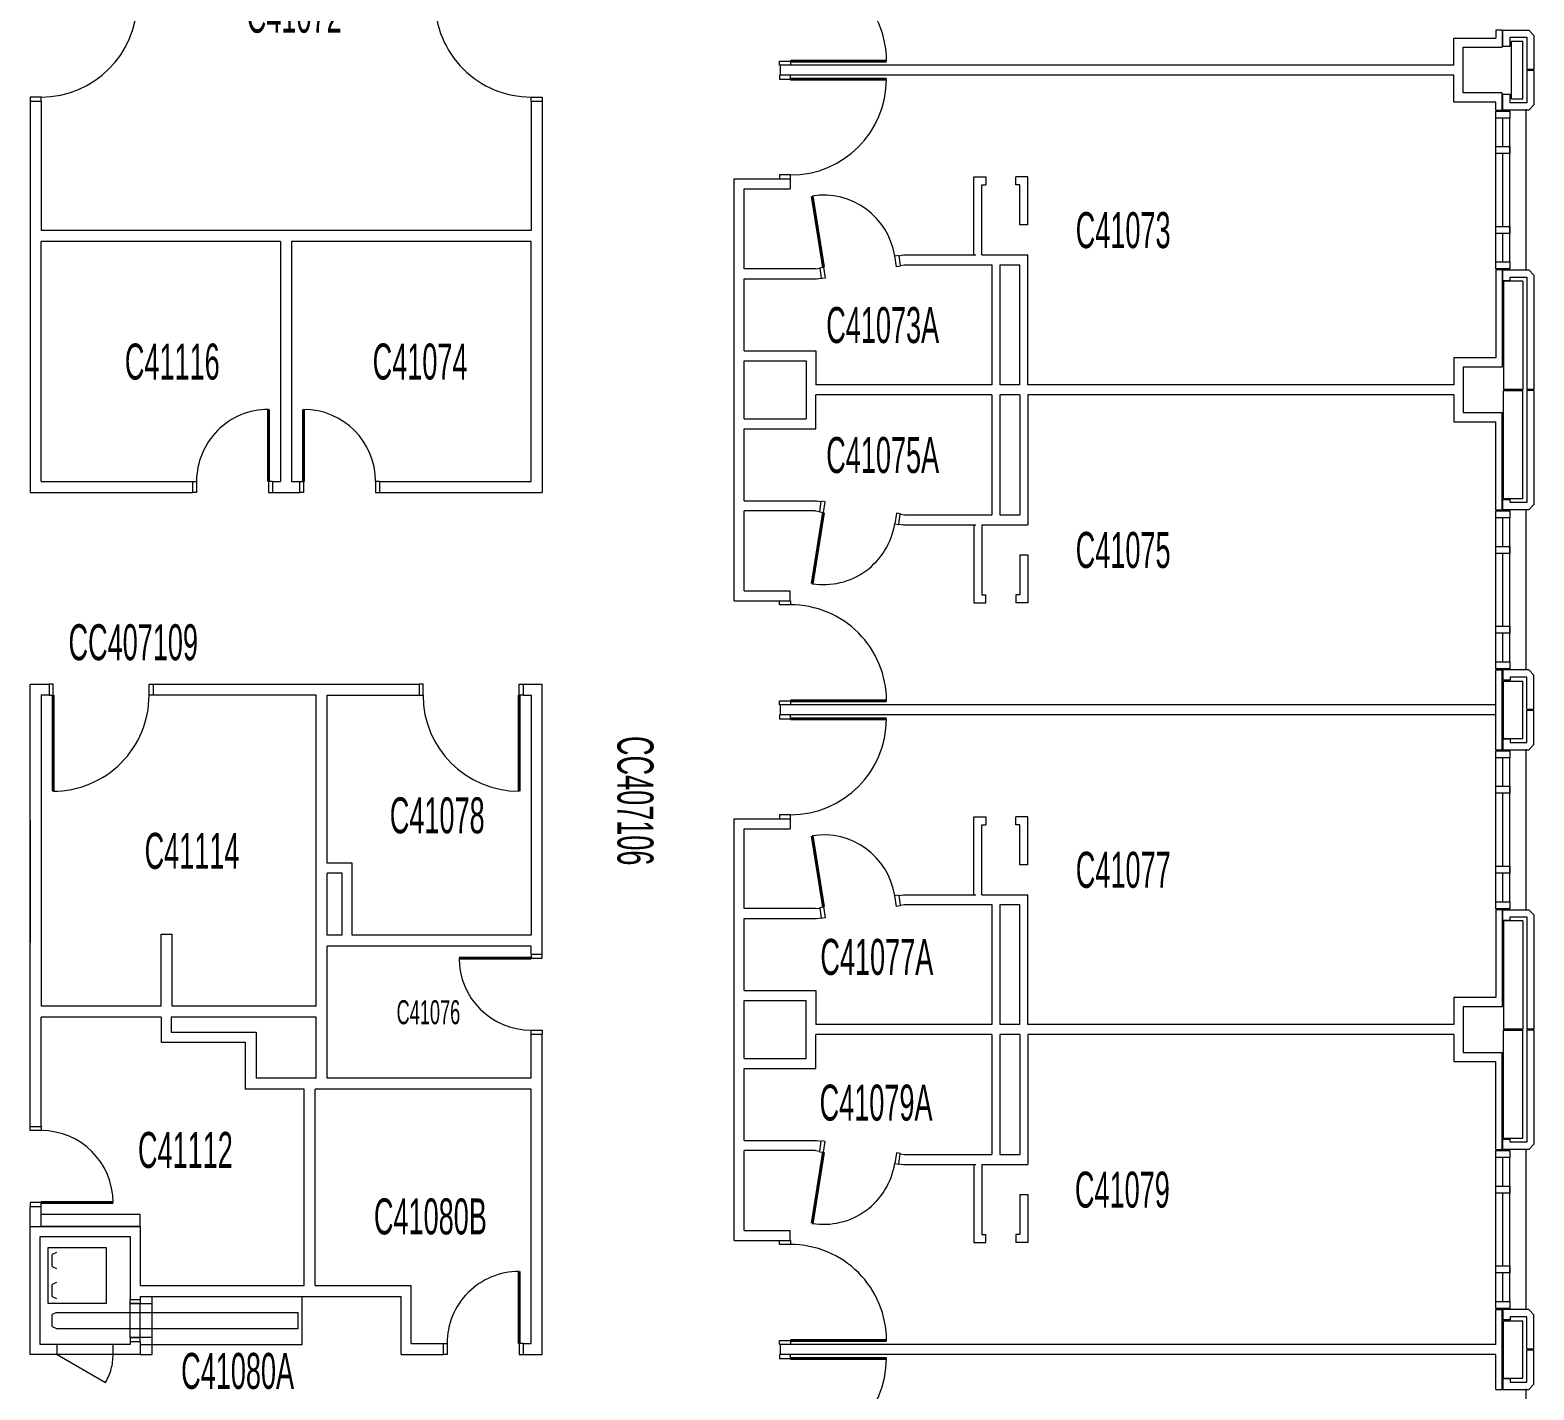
# Model space of a CAD drawing. Header units: inches. Extents: x 1.78 to 8.52, y 2.17 to 6.28.
# Drawn here: x 7.983 to 8.503, y 3.544 to 4.014 of the extents above; entities that cross this region are included whole.
import ezdxf

# ---------------------------------------------------------------- set-up
doc = ezdxf.new("R2010")
doc.units = ezdxf.units.IN
doc.header["$MEASUREMENT"] = 0
doc.linetypes.add('HIDDEN', pattern=[0.075, 0.05, -0.025])
for name, color, linetype, lineweight in [('LEVEL_15', 7, 'Continuous', 15), ('LEVEL_16', 7, 'Continuous', 15), ('LEVEL_23', 7, 'Continuous', 15), ('LEVEL_25', 7, 'Continuous', 15), ('LEVEL_26', 7, 'Continuous', 15), ('LEVEL_35', 7, 'Continuous', 15), ('LEVEL_48', 7, 'Continuous', 15)]:
    doc.layers.add(name, color=color, linetype=linetype, lineweight=lineweight)
doc.styles.add('SLDTEXTSTYLE1', font='TXT', dxfattribs={"width": 0.5625})
doc.styles.add('SLDTEXTSTYLE3', font='TXT', dxfattribs={"width": 0.566242})
doc.styles.add('SLDTEXTSTYLE5', font='TXT', dxfattribs={"width": 0.5625})

msp = doc.modelspace()

# ---------------------------------------------------------------- linework, layer by layer
at = {"layer": 'LEVEL_15', "color": 32, "linetype": 'Continuous', "lineweight": 0}
for p, q in [((8.49231, 4.00863), (8.49231, 4.01416)), ((8.49231, 4.01416), (8.50121, 4.01416)), ((8.50121, 4.01416), (8.50303, 4.01234)), ((8.49231, 4.00863), (8.49482, 4.00863)), ((8.49482, 4.00863), (8.49482, 4.01165)), ((8.49482, 4.01165), (8.50052, 4.01165)), ((8.49525, 3.9904), (8.49525, 4.01027)), ((8.49525, 4.01027), (8.49914, 4.01027)), ((8.49914, 3.9904), (8.49914, 4.01027)), ((8.50052, 4.01165), (8.50052, 4.00051)), ((8.50303, 4.01234), (8.50303, 4.00051)), ((8.50303, 4.00051), (8.50052, 4.00051)), ((8.50052, 4.00017), (8.50052, 3.98901)), ((8.50303, 4.00017), (8.50052, 4.00017)), ((8.50303, 4.00017), (8.50303, 3.98832)), ((8.49231, 3.98651), (8.49231, 3.99204)), ((8.49231, 3.99204), (8.49482, 3.99204)), ((8.49482, 3.98901), (8.49482, 3.99204)), ((8.50052, 3.98901), (8.49482, 3.98901)), ((8.49525, 3.9904), (8.49914, 3.9904)), ((8.50121, 3.98651), (8.50303, 3.98832)), ((8.50121, 3.98651), (8.49231, 3.98651)), ((8.50026, 3.98677), (8.50026, 3.93121)), ((8.49231, 3.92758), (8.49231, 3.93121)), ((8.49231, 3.93121), (8.50121, 3.93121)), ((8.50121, 3.93121), (8.50303, 3.92939)), ((8.49231, 3.92758), (8.49482, 3.92758)), ((8.49248, 3.92732), (8.49248, 3.88991)), ((8.49914, 3.92732), (8.49248, 3.92732)), ((8.49482, 3.92758), (8.49482, 3.9287)), ((8.49482, 3.9287), (8.50052, 3.9287)), ((8.49914, 3.92732), (8.49914, 3.88991)), ((8.50052, 3.9287), (8.50052, 3.88991)), ((8.50303, 3.92939), (8.50303, 3.88991)), ((8.49914, 3.88991), (8.49248, 3.88991)), ((8.49248, 3.85214), (8.49248, 3.88957)), ((8.49248, 3.88957), (8.49914, 3.88957)), ((8.49914, 3.85214), (8.49914, 3.88957)), ((8.50303, 3.88991), (8.50052, 3.88991)), ((8.50052, 3.88957), (8.50052, 3.85076)), ((8.50303, 3.88957), (8.50052, 3.88957)), ((8.50303, 3.88957), (8.50303, 3.85007)), ((8.49248, 3.85214), (8.49914, 3.85214)), ((8.49231, 3.84825), (8.49231, 3.85188)), ((8.49231, 3.85188), (8.49482, 3.85188)), ((8.50121, 3.84825), (8.49231, 3.84825)), ((8.49482, 3.85076), (8.49482, 3.85188)), ((8.50052, 3.85076), (8.49482, 3.85076)), ((8.50026, 3.84851), (8.50026, 3.79296)), ((8.50121, 3.84825), (8.50303, 3.85007)), ((8.50121, 3.79295), (8.49231, 3.79295)), ((8.49231, 3.79295), (8.49231, 3.78932)), ((8.50052, 3.79045), (8.49482, 3.79045)), ((8.49482, 3.79045), (8.49482, 3.78932)), ((8.50052, 3.77931), (8.50052, 3.79045)), ((8.50121, 3.79295), (8.50303, 3.79114)), ((8.50303, 3.77931), (8.50303, 3.79114)), ((8.49482, 3.78932), (8.49231, 3.78932)), ((8.49248, 3.76919), (8.49248, 3.78907)), ((8.49248, 3.78907), (8.49914, 3.78907)), ((8.49914, 3.76919), (8.49914, 3.78907)), ((8.50052, 3.77931), (8.50303, 3.77931)), ((8.50052, 3.76781), (8.50052, 3.77896)), ((8.50052, 3.77896), (8.50303, 3.77896)), ((8.50303, 3.76712), (8.50303, 3.77896)), ((8.49231, 3.76893), (8.49231, 3.7653)), ((8.49482, 3.76893), (8.49231, 3.76893)), ((8.49248, 3.76919), (8.49914, 3.76919)), ((8.49482, 3.76893), (8.49482, 3.76781)), ((8.49231, 3.7653), (8.50121, 3.7653)), ((8.49482, 3.76781), (8.50052, 3.76781)), ((8.50026, 3.76556), (8.50026, 3.71001)), ((8.50303, 3.76712), (8.50121, 3.7653)), ((8.49231, 3.70637), (8.49231, 3.71)), ((8.49231, 3.71), (8.50121, 3.71)), ((8.49482, 3.70637), (8.49482, 3.7075)), ((8.49482, 3.7075), (8.50052, 3.7075)), ((8.50052, 3.7075), (8.50052, 3.66871)), ((8.50121, 3.71), (8.50303, 3.70819)), ((8.50303, 3.70819), (8.50303, 3.66871)), ((8.49231, 3.70637), (8.49482, 3.70637)), ((8.49248, 3.70611), (8.49248, 3.66871)), ((8.49914, 3.70611), (8.49248, 3.70611)), ((8.49914, 3.70611), (8.49914, 3.66871)), ((8.49914, 3.66871), (8.49248, 3.66871)), ((8.49248, 3.63094), (8.49248, 3.66836)), ((8.49248, 3.66836), (8.49914, 3.66836)), ((8.49914, 3.63094), (8.49914, 3.66836)), ((8.50303, 3.66871), (8.50052, 3.66871)), ((8.50052, 3.66836), (8.50052, 3.62956)), ((8.50303, 3.66836), (8.50052, 3.66836)), ((8.50303, 3.66836), (8.50303, 3.62887)), ((8.49231, 3.62705), (8.49231, 3.63068)), ((8.49231, 3.63068), (8.49482, 3.63068)), ((8.49248, 3.63094), (8.49914, 3.63094)), ((8.49482, 3.62956), (8.49482, 3.63068)), ((8.50052, 3.62956), (8.49482, 3.62956)), ((8.50121, 3.62705), (8.50303, 3.62887)), ((8.50121, 3.62705), (8.49231, 3.62705)), ((8.50026, 3.62731), (8.50026, 3.57176)), ((8.50121, 3.57175), (8.49231, 3.57175)), ((8.49231, 3.57175), (8.49231, 3.56812)), ((8.50121, 3.57175), (8.50303, 3.56994)), ((8.49482, 3.56812), (8.49231, 3.56812)), ((8.49248, 3.54799), (8.49248, 3.56786)), ((8.49248, 3.56786), (8.49914, 3.56786)), ((8.50052, 3.56924), (8.49482, 3.56924)), ((8.49482, 3.56924), (8.49482, 3.56812)), ((8.49914, 3.54799), (8.49914, 3.56786)), ((8.50052, 3.55811), (8.50052, 3.56924)), ((8.50303, 3.55811), (8.50303, 3.56994)), ((8.50052, 3.55811), (8.50303, 3.55811)), ((8.50052, 3.54661), (8.50052, 3.55776)), ((8.50052, 3.55776), (8.50303, 3.55776)), ((8.50303, 3.54591), (8.50303, 3.55776)), ((8.49231, 3.54773), (8.49231, 3.5441)), ((8.49482, 3.54773), (8.49231, 3.54773)), ((8.49248, 3.54799), (8.49914, 3.54799)), ((8.49482, 3.54773), (8.49482, 3.54661)), ((8.49482, 3.54661), (8.50052, 3.54661)), ((8.50303, 3.54591), (8.50121, 3.5441)), ((8.49231, 3.5441), (8.50121, 3.5441)), ((8.50026, 3.54436), (8.50026, 3.48881))]:
    msp.add_line(p, q, dxfattribs=at)
at = {"layer": 'LEVEL_16', "color": 155, "linetype": 'Continuous', "lineweight": 0}
for p, q in [((8.48989, 3.98616), (8.49473, 3.98616)), ((8.48989, 3.98374), (8.48989, 3.98616)), ((8.49473, 3.98374), (8.48989, 3.98374)), ((8.48989, 3.93397), (8.48989, 3.98374)), ((8.49231, 3.97389), (8.49231, 3.98374)), ((8.49473, 3.98616), (8.49473, 3.98374)), ((8.49473, 3.93397), (8.49473, 3.98374)), ((8.48989, 3.97389), (8.49473, 3.97389)), ((8.48989, 3.97147), (8.48989, 3.97389)), ((8.49473, 3.97389), (8.49473, 3.97147)), ((8.49473, 3.97147), (8.48989, 3.97147)), ((8.49231, 3.94624), (8.49231, 3.97147)), ((8.48989, 3.94624), (8.49473, 3.94624)), ((8.48989, 3.94382), (8.48989, 3.94624)), ((8.49473, 3.94624), (8.49473, 3.94382)), ((8.49473, 3.94382), (8.48989, 3.94382)), ((8.49231, 3.93397), (8.49231, 3.94382)), ((8.48989, 3.93397), (8.49473, 3.93397)), ((8.48989, 3.93155), (8.48989, 3.93397)), ((8.49473, 3.93155), (8.48989, 3.93155)), ((8.49473, 3.93397), (8.49473, 3.93155)), ((8.48989, 3.84791), (8.49473, 3.84791)), ((8.48989, 3.84549), (8.48989, 3.84791)), ((8.49473, 3.84791), (8.49473, 3.84549)), ((8.49473, 3.84549), (8.48989, 3.84549)), ((8.48989, 3.79572), (8.48989, 3.84549)), ((8.49231, 3.83564), (8.49231, 3.84549)), ((8.49473, 3.79572), (8.49473, 3.84549)), ((8.48989, 3.83564), (8.49473, 3.83564)), ((8.48989, 3.83322), (8.48989, 3.83564)), ((8.49473, 3.83322), (8.48989, 3.83322)), ((8.49231, 3.80799), (8.49231, 3.83322)), ((8.49473, 3.83564), (8.49473, 3.83322)), ((8.48989, 3.80799), (8.49473, 3.80799)), ((8.48989, 3.80557), (8.48989, 3.80799)), ((8.49473, 3.80557), (8.48989, 3.80557)), ((8.49231, 3.79572), (8.49231, 3.80557)), ((8.49473, 3.80799), (8.49473, 3.80557)), ((8.48989, 3.79572), (8.49473, 3.79572)), ((8.48989, 3.7933), (8.48989, 3.79572)), ((8.49473, 3.79572), (8.49473, 3.7933)), ((8.49473, 3.7933), (8.48989, 3.7933)), ((8.48989, 3.76496), (8.49473, 3.76496)), ((8.48989, 3.76254), (8.48989, 3.76496)), ((8.49473, 3.76496), (8.49473, 3.76254)), ((8.49473, 3.76254), (8.48989, 3.76254)), ((8.48989, 3.71277), (8.48989, 3.76254)), ((8.49231, 3.75269), (8.49231, 3.76254)), ((8.49473, 3.71277), (8.49473, 3.76254)), ((8.48989, 3.75269), (8.49473, 3.75269)), ((8.48989, 3.75027), (8.48989, 3.75269)), ((8.49473, 3.75027), (8.48989, 3.75027)), ((8.49231, 3.72504), (8.49231, 3.75027)), ((8.49473, 3.75269), (8.49473, 3.75027)), ((8.48989, 3.72504), (8.49473, 3.72504)), ((8.48989, 3.72262), (8.48989, 3.72504)), ((8.49473, 3.72262), (8.48989, 3.72262)), ((8.49231, 3.71277), (8.49231, 3.72262)), ((8.49473, 3.72504), (8.49473, 3.72262)), ((8.48989, 3.71277), (8.49473, 3.71277)), ((8.48989, 3.71035), (8.48989, 3.71277)), ((8.49473, 3.71277), (8.49473, 3.71035)), ((8.49473, 3.71035), (8.48989, 3.71035)), ((8.48989, 3.62671), (8.49473, 3.62671)), ((8.48989, 3.62429), (8.48989, 3.62671)), ((8.49473, 3.62429), (8.48989, 3.62429)), ((8.48989, 3.57452), (8.48989, 3.62429)), ((8.49231, 3.61444), (8.49231, 3.62429)), ((8.49473, 3.62671), (8.49473, 3.62429)), ((8.49473, 3.57452), (8.49473, 3.62429)), ((8.48989, 3.61444), (8.49473, 3.61444)), ((8.48989, 3.61202), (8.48989, 3.61444)), ((8.49473, 3.61444), (8.49473, 3.61202)), ((8.49473, 3.61202), (8.48989, 3.61202)), ((8.49231, 3.58679), (8.49231, 3.61202)), ((8.48989, 3.58679), (8.49473, 3.58679)), ((8.48989, 3.58437), (8.48989, 3.58679)), ((8.49473, 3.58437), (8.48989, 3.58437)), ((8.49231, 3.57452), (8.49231, 3.58437)), ((8.49473, 3.58679), (8.49473, 3.58437)), ((8.48989, 3.57452), (8.49473, 3.57452)), ((8.48989, 3.5721), (8.48989, 3.57452)), ((8.49473, 3.5721), (8.48989, 3.5721)), ((8.49473, 3.57452), (8.49473, 3.5721))]:
    msp.add_line(p, q, dxfattribs=at)
at = {"layer": 'LEVEL_23', "color": 2, "linetype": 'Continuous', "lineweight": 0}
for p, q in [((8.48989, 4.01416), (8.48989, 4.0114)), ((8.49205, 4.01416), (8.48989, 4.01416)), ((8.49205, 4.01416), (8.49205, 4.0082)), ((8.47537, 4.0114), (8.48989, 4.0114)), ((8.47537, 4.00207), (8.47537, 4.0114)), ((8.47857, 3.99248), (8.47857, 4.0082)), ((8.47857, 4.0082), (8.49205, 4.0082)), ((8.47537, 4.00207), (8.24242, 4.00207)), ((8.24242, 4.00207), (8.24242, 3.99861)), ((8.47537, 3.99861), (8.24242, 3.99861)), ((8.47537, 3.98928), (8.47537, 3.99861)), ((8.49205, 3.99248), (8.47857, 3.99248)), ((8.49205, 3.98651), (8.49205, 3.99248)), ((7.9832, 3.98963), (7.987, 3.98963)), ((7.9832, 3.98963), (7.9832, 3.85431)), ((7.987, 3.98963), (7.987, 3.94487)), ((8.15636, 3.98963), (8.16016, 3.98963)), ((8.15636, 3.98963), (8.15636, 3.94487)), ((8.16016, 3.98963), (8.16016, 3.85431)), ((8.48989, 3.98928), (8.47537, 3.98928)), ((8.48989, 3.98651), (8.48989, 3.98928)), ((8.48989, 3.98651), (8.49205, 3.98651)), ((8.22652, 3.81681), (8.22652, 3.96267)), ((8.22652, 3.96267), (8.24588, 3.96267)), ((8.24588, 3.96267), (8.24588, 3.95921)), ((8.30947, 3.9364), (8.30947, 3.96336)), ((8.30947, 3.96336), (8.31362, 3.96336)), ((8.31362, 3.96336), (8.31362, 3.96059)), ((8.32814, 3.96336), (8.32399, 3.96336)), ((8.32399, 3.96059), (8.32399, 3.96336)), ((8.32814, 3.94677), (8.32814, 3.96336)), ((8.22998, 3.95921), (8.24588, 3.95921)), ((8.22998, 3.93156), (8.22998, 3.95921)), ((8.31224, 3.9364), (8.31224, 3.96059)), ((8.31224, 3.96059), (8.31362, 3.96059)), ((8.32537, 3.96059), (8.32399, 3.96059)), ((8.32537, 3.94677), (8.32537, 3.96059)), ((8.32814, 3.94677), (8.32537, 3.94677)), ((8.15636, 3.94487), (7.987, 3.94487)), ((7.987, 3.85811), (7.987, 3.94106)), ((8.06978, 3.94106), (7.987, 3.94106)), ((8.06978, 3.94106), (8.06978, 3.85811)), ((8.15636, 3.94106), (8.07358, 3.94106)), ((8.07358, 3.94106), (8.07358, 3.85811)), ((8.15636, 3.85811), (8.15636, 3.94106)), ((8.28345, 3.93613), (8.28514, 3.9364)), ((8.28345, 3.93613), (8.284, 3.93272)), ((8.28514, 3.9364), (8.31016, 3.9364)), ((8.31224, 3.9364), (8.32814, 3.9364)), ((8.32814, 3.89147), (8.32814, 3.9364)), ((8.25473, 3.93156), (8.22998, 3.93156)), ((8.25473, 3.93156), (8.25615, 3.93179)), ((8.25615, 3.93179), (8.25669, 3.92837)), ((8.284, 3.93272), (8.28541, 3.93294)), ((8.28541, 3.93294), (8.31569, 3.93294)), ((8.31569, 3.93294), (8.31569, 3.89147)), ((8.31846, 3.93294), (8.31846, 3.89147)), ((8.31846, 3.93294), (8.32537, 3.93294)), ((8.32537, 3.89147), (8.32537, 3.93294)), ((8.48989, 3.93121), (8.48989, 3.9008)), ((8.49205, 3.93121), (8.48989, 3.93121)), ((8.49205, 3.93121), (8.49205, 3.8976)), ((8.22998, 3.9281), (8.255, 3.9281)), ((8.22998, 3.90322), (8.22998, 3.9281)), ((8.255, 3.9281), (8.25669, 3.92837)), ((8.22998, 3.90322), (8.25486, 3.90322)), ((8.22998, 3.87971), (8.22998, 3.89976)), ((8.22998, 3.89976), (8.25141, 3.89976)), ((8.25141, 3.89976), (8.25141, 3.87971)), ((8.25486, 3.90322), (8.25486, 3.89147)), ((8.48989, 3.9008), (8.47537, 3.9008)), ((8.47537, 3.9008), (8.47537, 3.89147)), ((8.49205, 3.8976), (8.47857, 3.8976)), ((8.47857, 3.8976), (8.47857, 3.88188)), ((8.31569, 3.89147), (8.25486, 3.89147)), ((8.32537, 3.89147), (8.31846, 3.89147)), ((8.47537, 3.89147), (8.32814, 3.89147)), ((8.25486, 3.87626), (8.25486, 3.88801)), ((8.31569, 3.88801), (8.25486, 3.88801)), ((8.31569, 3.88801), (8.31569, 3.84653)), ((8.31846, 3.88801), (8.31846, 3.84653)), ((8.32537, 3.88801), (8.31846, 3.88801)), ((8.32537, 3.88801), (8.32537, 3.84653)), ((8.47537, 3.88801), (8.32814, 3.88801)), ((8.32814, 3.88801), (8.32814, 3.84308)), ((8.47537, 3.88801), (8.47537, 3.87868)), ((8.22998, 3.87971), (8.25141, 3.87971)), ((8.47537, 3.87868), (8.48989, 3.87868)), ((8.47857, 3.88188), (8.49205, 3.88188)), ((8.48989, 3.84825), (8.48989, 3.87868)), ((8.49205, 3.84825), (8.49205, 3.88188)), ((8.22998, 3.87626), (8.25486, 3.87626)), ((8.22998, 3.85137), (8.22998, 3.87626)), ((7.987, 3.85811), (8.03936, 3.85811)), ((8.03936, 3.85811), (8.03936, 3.85431)), ((8.06701, 3.85811), (8.06978, 3.85811)), ((8.06701, 3.85811), (8.06701, 3.85431)), ((8.07358, 3.85811), (8.07634, 3.85811)), ((8.07634, 3.85811), (8.07634, 3.85431)), ((8.10399, 3.85811), (8.15636, 3.85811)), ((8.10399, 3.85811), (8.10399, 3.85431)), ((7.9832, 3.85431), (8.03936, 3.85431)), ((8.06701, 3.85431), (8.07634, 3.85431)), ((8.10399, 3.85431), (8.16016, 3.85431)), ((8.22998, 3.85137), (8.255, 3.85137)), ((8.22998, 3.82027), (8.22998, 3.84792)), ((8.25473, 3.84792), (8.22998, 3.84792)), ((8.25473, 3.84792), (8.25615, 3.84769)), ((8.255, 3.85137), (8.25669, 3.8511)), ((8.25615, 3.84769), (8.25669, 3.8511)), ((8.28345, 3.84335), (8.284, 3.84676)), ((8.284, 3.84676), (8.28541, 3.84653)), ((8.48989, 3.84825), (8.49205, 3.84825)), ((8.28345, 3.84335), (8.28514, 3.84308)), ((8.28514, 3.84308), (8.31016, 3.84308)), ((8.28541, 3.84653), (8.31569, 3.84653)), ((8.30947, 3.84308), (8.30947, 3.81612)), ((8.31224, 3.84308), (8.31224, 3.81888)), ((8.31224, 3.84308), (8.32814, 3.84308)), ((8.31846, 3.84653), (8.32537, 3.84653)), ((8.32537, 3.83271), (8.32814, 3.83271)), ((8.32537, 3.83271), (8.32537, 3.81888)), ((8.32814, 3.83271), (8.32814, 3.81612)), ((8.22652, 3.81681), (8.24588, 3.81681)), ((8.22998, 3.82027), (8.24588, 3.82027)), ((8.24588, 3.81681), (8.24588, 3.82027)), ((8.30947, 3.81612), (8.31362, 3.81612)), ((8.31224, 3.81888), (8.31362, 3.81888)), ((8.31362, 3.81612), (8.31362, 3.81888)), ((8.32537, 3.81888), (8.32399, 3.81888)), ((8.32399, 3.81888), (8.32399, 3.81612)), ((8.32814, 3.81612), (8.32399, 3.81612)), ((8.48989, 3.79295), (8.49205, 3.79295)), ((8.48989, 3.78086), (8.48989, 3.79295)), ((8.49205, 3.7653), (8.49205, 3.79295)), ((7.9832, 3.78795), (7.98976, 3.78795)), ((7.9832, 3.63501), (7.9832, 3.78795)), ((7.98976, 3.78795), (7.98976, 3.78415)), ((8.02571, 3.78795), (8.02571, 3.78415)), ((8.02571, 3.78795), (8.11765, 3.78795)), ((8.11765, 3.78795), (8.11765, 3.78415)), ((8.15359, 3.78795), (8.16016, 3.78795)), ((8.15359, 3.78795), (8.15359, 3.78415)), ((8.16016, 3.69463), (8.16016, 3.78795)), ((7.987, 3.78415), (7.987, 3.67666)), ((7.98976, 3.78415), (7.987, 3.78415)), ((8.08205, 3.78415), (8.02571, 3.78415)), ((8.08205, 3.67666), (8.08205, 3.78415)), ((8.08585, 3.72608), (8.08585, 3.78415)), ((8.08585, 3.78415), (8.11765, 3.78415)), ((8.15359, 3.78415), (8.15636, 3.78415)), ((8.15636, 3.78415), (8.15636, 3.7012)), ((8.48989, 3.78086), (8.24242, 3.78086)), ((8.24242, 3.78086), (8.24242, 3.77741)), ((8.48989, 3.77741), (8.48989, 3.78086)), ((8.48989, 3.77741), (8.24242, 3.77741)), ((8.48989, 3.7653), (8.48989, 3.77741)), ((8.48989, 3.7653), (8.49205, 3.7653)), ((8.22652, 3.59561), (8.22652, 3.74146)), ((8.22652, 3.74146), (8.24588, 3.74146)), ((8.22998, 3.73801), (8.24588, 3.73801)), ((8.22998, 3.71036), (8.22998, 3.73801)), ((8.24588, 3.74146), (8.24588, 3.73801)), ((8.30947, 3.71519), (8.30947, 3.74215)), ((8.30947, 3.74215), (8.31362, 3.74215)), ((8.31224, 3.71519), (8.31224, 3.73939)), ((8.31224, 3.73939), (8.31362, 3.73939)), ((8.31362, 3.74215), (8.31362, 3.73939)), ((8.32814, 3.74215), (8.32399, 3.74215)), ((8.32399, 3.73939), (8.32399, 3.74215)), ((8.32537, 3.73939), (8.32399, 3.73939)), ((8.32537, 3.72556), (8.32537, 3.73939)), ((8.32814, 3.72556), (8.32814, 3.74215)), ((8.09449, 3.72608), (8.08585, 3.72608)), ((8.08585, 3.7012), (8.08585, 3.72263)), ((8.09103, 3.72263), (8.08585, 3.72263)), ((8.09103, 3.7012), (8.09103, 3.72263)), ((8.09449, 3.7012), (8.09449, 3.72608)), ((8.32814, 3.72556), (8.32537, 3.72556)), ((8.28345, 3.71493), (8.28514, 3.71519)), ((8.28345, 3.71493), (8.284, 3.71151)), ((8.284, 3.71151), (8.28541, 3.71174)), ((8.28514, 3.71519), (8.31016, 3.71519)), ((8.28541, 3.71174), (8.31569, 3.71174)), ((8.31224, 3.71519), (8.32814, 3.71519)), ((8.31569, 3.71174), (8.31569, 3.67026)), ((8.31846, 3.71174), (8.31846, 3.67026)), ((8.31846, 3.71174), (8.32537, 3.71174)), ((8.32537, 3.67026), (8.32537, 3.71174)), ((8.32814, 3.67026), (8.32814, 3.71519)), ((8.25473, 3.71036), (8.22998, 3.71036)), ((8.22998, 3.7069), (8.255, 3.7069)), ((8.22998, 3.68201), (8.22998, 3.7069)), ((8.25473, 3.71036), (8.25615, 3.71058)), ((8.255, 3.7069), (8.25669, 3.70717)), ((8.25615, 3.71058), (8.25669, 3.70717)), ((8.48989, 3.71), (8.48989, 3.67959)), ((8.49205, 3.71), (8.48989, 3.71)), ((8.49205, 3.71), (8.49205, 3.6764)), ((8.02847, 3.67666), (8.02847, 3.70154)), ((8.02847, 3.70154), (8.03228, 3.70154)), ((8.03228, 3.67666), (8.03228, 3.70154)), ((8.09103, 3.7012), (8.08585, 3.7012)), ((8.15636, 3.7012), (8.09449, 3.7012)), ((8.15636, 3.69739), (8.08585, 3.69739)), ((8.08585, 3.65177), (8.08585, 3.69739)), ((8.15636, 3.69463), (8.15636, 3.69739)), ((8.15636, 3.69463), (8.16016, 3.69463)), ((8.22998, 3.68201), (8.25486, 3.68201)), ((8.25486, 3.68201), (8.25486, 3.67026)), ((8.02847, 3.67666), (7.987, 3.67666)), ((8.08205, 3.67666), (8.03228, 3.67666)), ((8.22998, 3.65851), (8.22998, 3.67856)), ((8.22998, 3.67856), (8.25141, 3.67856)), ((8.25141, 3.65851), (8.25141, 3.67856)), ((8.48989, 3.67959), (8.47537, 3.67959)), ((8.47537, 3.67959), (8.47537, 3.67026)), ((8.49205, 3.6764), (8.47857, 3.6764)), ((8.47857, 3.6764), (8.47857, 3.66067)), ((8.02847, 3.67285), (7.987, 3.67285)), ((7.987, 3.63501), (7.987, 3.67285)), ((8.02847, 3.67285), (8.02847, 3.66421)), ((8.08205, 3.67285), (8.03193, 3.67285)), ((8.03193, 3.67285), (8.03193, 3.66767)), ((8.08205, 3.65177), (8.08205, 3.67285)), ((8.31569, 3.67026), (8.25486, 3.67026)), ((8.32537, 3.67026), (8.31846, 3.67026)), ((8.47537, 3.67026), (8.32814, 3.67026)), ((8.03193, 3.66767), (8.06131, 3.66767)), ((8.06131, 3.66767), (8.06131, 3.65177)), ((8.15636, 3.65177), (8.15636, 3.66698)), ((8.15636, 3.66698), (8.16016, 3.66698)), ((8.16016, 3.5562), (8.16016, 3.66698)), ((8.25486, 3.65505), (8.25486, 3.66681)), ((8.31569, 3.66681), (8.25486, 3.66681)), ((8.31569, 3.66681), (8.31569, 3.62533)), ((8.31846, 3.66681), (8.31846, 3.62533)), ((8.32537, 3.66681), (8.31846, 3.66681)), ((8.32537, 3.66681), (8.32537, 3.62533)), ((8.47537, 3.66681), (8.32814, 3.66681)), ((8.32814, 3.66681), (8.32814, 3.62187)), ((8.47537, 3.66681), (8.47537, 3.65747)), ((8.02847, 3.66421), (8.05751, 3.66421)), ((8.05751, 3.66421), (8.05751, 3.64797)), ((8.47857, 3.66067), (8.49205, 3.66067)), ((8.49205, 3.62705), (8.49205, 3.66067)), ((8.22998, 3.65851), (8.25141, 3.65851)), ((8.22998, 3.65505), (8.25486, 3.65505)), ((8.22998, 3.63017), (8.22998, 3.65505)), ((8.47537, 3.65747), (8.48989, 3.65747)), ((8.48989, 3.62705), (8.48989, 3.65747)), ((8.08205, 3.65177), (8.06131, 3.65177)), ((8.15636, 3.65177), (8.08585, 3.65177)), ((8.0779, 3.64797), (8.05751, 3.64797)), ((8.0779, 3.58005), (8.0779, 3.64797)), ((8.15636, 3.64797), (8.0817, 3.64797)), ((8.0817, 3.58005), (8.0817, 3.64797)), ((8.15636, 3.56001), (8.15636, 3.64797)), ((7.9832, 3.63501), (7.987, 3.63501)), ((8.22998, 3.63017), (8.255, 3.63017)), ((8.255, 3.63017), (8.25669, 3.6299)), ((8.25615, 3.62649), (8.25669, 3.6299)), ((8.22998, 3.59906), (8.22998, 3.62671)), ((8.25473, 3.62671), (8.22998, 3.62671)), ((8.25473, 3.62671), (8.25615, 3.62649)), ((8.28345, 3.62214), (8.284, 3.62556)), ((8.284, 3.62556), (8.28541, 3.62533)), ((8.28541, 3.62533), (8.31569, 3.62533)), ((8.31846, 3.62533), (8.32537, 3.62533)), ((8.48989, 3.62705), (8.49205, 3.62705)), ((8.28345, 3.62214), (8.28514, 3.62187)), ((8.28514, 3.62187), (8.31016, 3.62187)), ((8.30947, 3.62187), (8.30947, 3.59492)), ((8.31224, 3.62187), (8.31224, 3.59768)), ((8.31224, 3.62187), (8.32814, 3.62187)), ((8.32537, 3.61151), (8.32814, 3.61151)), ((8.32537, 3.61151), (8.32537, 3.59768)), ((8.32814, 3.61151), (8.32814, 3.59492)), ((7.9832, 3.60736), (7.987, 3.60736)), ((7.9832, 3.60045), (7.9832, 3.60736)), ((7.987, 3.60045), (7.987, 3.60736)), ((8.02122, 3.60459), (7.987, 3.60459)), ((7.987, 3.60045), (7.987, 3.60459)), ((8.02122, 3.60045), (8.02122, 3.60459)), ((7.9832, 3.5562), (7.9832, 3.60045)), ((7.9832, 3.60045), (8.02122, 3.60045)), ((8.02122, 3.60045), (7.987, 3.60045)), ((8.02122, 3.60045), (8.02122, 3.58005)), ((8.22998, 3.59906), (8.24588, 3.59906)), ((8.24588, 3.59561), (8.24588, 3.59906)), ((8.31224, 3.59768), (8.31362, 3.59768)), ((8.31362, 3.59492), (8.31362, 3.59768)), ((8.32537, 3.59768), (8.32399, 3.59768)), ((8.32399, 3.59768), (8.32399, 3.59492)), ((7.98665, 3.55966), (7.98665, 3.59699)), ((7.98665, 3.59699), (8.01776, 3.59699)), ((8.01776, 3.59699), (8.01776, 3.57521)), ((8.22652, 3.59561), (8.24588, 3.59561)), ((8.30947, 3.59492), (8.31362, 3.59492)), ((8.32814, 3.59492), (8.32399, 3.59492)), ((8.02122, 3.58005), (8.0779, 3.58005)), ((8.0817, 3.58005), (8.11488, 3.58005)), ((8.11488, 3.56001), (8.11488, 3.58005)), ((8.01776, 3.57521), (8.02122, 3.57521)), ((8.02122, 3.57625), (8.11143, 3.57625)), ((8.02122, 3.57625), (8.02122, 3.57521)), ((8.02122, 3.57383), (8.02536, 3.57383)), ((8.02536, 3.57383), (8.02536, 3.57625)), ((8.02536, 3.56208), (8.02536, 3.57383)), ((8.11143, 3.5562), (8.11143, 3.57625)), ((8.48989, 3.57175), (8.49205, 3.57175)), ((8.48989, 3.55966), (8.48989, 3.57175)), ((8.49205, 3.5441), (8.49205, 3.57175)), ((8.02536, 3.56208), (8.02122, 3.56208)), ((8.02536, 3.5562), (8.02536, 3.56208)), ((8.02122, 3.5562), (7.9832, 3.5562)), ((8.01776, 3.55966), (7.98665, 3.55966)), ((8.01776, 3.5607), (8.01776, 3.55966)), ((8.01776, 3.5607), (8.02122, 3.5607)), ((8.02122, 3.5607), (8.02122, 3.5562)), ((8.02122, 3.5562), (8.02536, 3.5562)), ((8.11143, 3.5562), (8.12594, 3.5562)), ((8.11488, 3.56001), (8.12594, 3.56001)), ((8.12594, 3.56001), (8.12594, 3.5562)), ((8.15359, 3.56001), (8.15636, 3.56001)), ((8.15359, 3.56001), (8.15359, 3.5562)), ((8.15359, 3.5562), (8.16016, 3.5562)), ((8.48989, 3.55966), (8.24242, 3.55966)), ((8.24242, 3.55966), (8.24242, 3.5562)), ((8.48989, 3.5562), (8.24242, 3.5562)), ((8.48989, 3.5441), (8.48989, 3.5562)), ((8.48989, 3.5441), (8.49205, 3.5441))]:
    msp.add_line(p, q, dxfattribs=at)
at = {"layer": 'LEVEL_23', "color": 7, "linetype": 'Continuous', "lineweight": 0}
msp.add_line((7.9832, 3.74085), (7.9832, 3.6986), dxfattribs=at)
at = {"layer": 'LEVEL_25', "color": 2, "linetype": 'Continuous', "lineweight": 0}
for p, q in [((8.24225, 4.00207), (8.24225, 4.00345)), ((8.24225, 4.00345), (8.24605, 4.00345)), ((8.24605, 4.00345), (8.24605, 4.00207)), ((8.24225, 3.99861), (8.24225, 3.99723)), ((8.24605, 3.99723), (8.24605, 3.99861)), ((8.24225, 3.99723), (8.24605, 3.99723)), ((8.24605, 3.96405), (8.24225, 3.96405)), ((8.24225, 3.96405), (8.24225, 3.96267)), ((8.24605, 3.96267), (8.24605, 3.96405)), ((8.28206, 3.93608), (8.28343, 3.9363)), ((8.28266, 3.93233), (8.28206, 3.93608)), ((8.25612, 3.93196), (8.25748, 3.93217)), ((8.25748, 3.93217), (8.25808, 3.92842)), ((8.28402, 3.93255), (8.28266, 3.93233)), ((8.25808, 3.92842), (8.25672, 3.9282)), ((8.25612, 3.84752), (8.25748, 3.8473)), ((8.25808, 3.85106), (8.25672, 3.85127)), ((8.25748, 3.8473), (8.25808, 3.85106)), ((8.28266, 3.84715), (8.28206, 3.84339)), ((8.28402, 3.84693), (8.28266, 3.84715)), ((8.28206, 3.84339), (8.28343, 3.84318)), ((8.24225, 3.81543), (8.24225, 3.81681)), ((8.24605, 3.81681), (8.24605, 3.81543)), ((8.24605, 3.81543), (8.24225, 3.81543)), ((8.24225, 3.78086), (8.24225, 3.78225)), ((8.24225, 3.78225), (8.24605, 3.78225)), ((8.24605, 3.78225), (8.24605, 3.78086)), ((8.24225, 3.77741), (8.24225, 3.77603)), ((8.24225, 3.77603), (8.24605, 3.77603)), ((8.24605, 3.77603), (8.24605, 3.77741)), ((8.24605, 3.74285), (8.24225, 3.74285)), ((8.24225, 3.74285), (8.24225, 3.74146)), ((8.24605, 3.74146), (8.24605, 3.74285)), ((8.28206, 3.71488), (8.28343, 3.7151)), ((8.28266, 3.71112), (8.28206, 3.71488)), ((8.25612, 3.71075), (8.25748, 3.71097)), ((8.25808, 3.70721), (8.25672, 3.707)), ((8.25748, 3.71097), (8.25808, 3.70721)), ((8.28402, 3.71134), (8.28266, 3.71112)), ((8.25808, 3.62985), (8.25672, 3.63007)), ((8.25748, 3.6261), (8.25808, 3.62985)), ((8.25612, 3.62632), (8.25748, 3.6261)), ((8.28266, 3.62594), (8.28206, 3.62219)), ((8.28402, 3.62573), (8.28266, 3.62594)), ((8.28206, 3.62219), (8.28343, 3.62197)), ((8.24225, 3.59422), (8.24225, 3.59561)), ((8.24605, 3.59422), (8.24225, 3.59422)), ((8.24605, 3.59561), (8.24605, 3.59422)), ((8.01776, 3.57383), (8.02122, 3.57383)), ((8.01776, 3.56208), (8.02122, 3.56208)), ((8.24225, 3.55966), (8.24225, 3.56104)), ((8.24225, 3.56104), (8.24605, 3.56104)), ((8.24605, 3.56104), (8.24605, 3.55966)), ((8.24225, 3.5562), (8.24225, 3.55482)), ((8.24605, 3.55482), (8.24605, 3.5562)), ((8.24225, 3.55482), (8.24605, 3.55482))]:
    msp.add_line(p, q, dxfattribs=at)
at = {"layer": 'LEVEL_25', "color": 2, "linetype": 'Continuous', "lineweight": 40}
for p, q in [((8.27923, 4.00345), (8.24605, 4.00345)), ((8.27923, 3.99723), (8.24605, 3.99723)), ((8.25357, 3.95675), (8.25748, 3.93217)), ((8.06563, 3.883), (8.06563, 3.85811)), ((8.07773, 3.883), (8.07773, 3.85811)), ((8.25357, 3.82273), (8.25748, 3.8473)), ((7.99115, 3.75097), (7.99115, 3.78415)), ((8.15221, 3.75097), (8.15221, 3.78415)), ((8.27923, 3.78225), (8.24605, 3.78225)), ((8.27923, 3.77603), (8.24605, 3.77603)), ((8.25357, 3.73555), (8.25748, 3.71097)), ((8.13147, 3.69325), (8.15636, 3.69325)), ((8.25357, 3.60152), (8.25748, 3.6261)), ((8.01188, 3.60874), (7.987, 3.60874)), ((8.15221, 3.58489), (8.15221, 3.56001)), ((8.27923, 3.56104), (8.24605, 3.56104)), ((8.27923, 3.55482), (8.24605, 3.55482))]:
    msp.add_line(p, q, dxfattribs=at)
at = {"layer": 'LEVEL_25', "color": 2, "linetype": 'HIDDEN', "lineweight": 0}
for p, q in [((7.99253, 3.5562), (7.99253, 3.55966)), ((7.99253, 3.5562), (8.00929, 3.54653)), ((8.01188, 3.5562), (8.01188, 3.55966))]:
    msp.add_line(p, q, dxfattribs=at)
at = {"layer": 'LEVEL_25', "color": 2, "linetype": 'Continuous', "lineweight": 0}
for centre, major_axis, start_param, end_param in [((8.24605, 4.00345), (0, 0.03318), 4.712389, 6.283186), ((7.987, 4.02419), (0, -0.03318), 6.283185, 7.853981), ((8.15636, 4.02419), (0, -0.03318), 4.712389, 6.283186), ((8.24605, 3.99723), (0, -0.03318), 6.283185, 7.853981), ((8.25748, 3.93217), (0.02458, 0.00391), 6.283185, 7.853981), ((8.06563, 3.85811), (-0.02489, 0), 4.712389, 6.283186), ((8.07773, 3.85811), (0.02489, 0), 6.283185, 7.853981), ((8.25748, 3.8473), (0.02458, -0.00391), 4.712389, 6.283186), ((8.24605, 3.78225), (0, 0.03318), 4.712389, 6.283186), ((7.99115, 3.78415), (0.03318, 0), 4.712389, 6.283186), ((8.15221, 3.78415), (-0.03318, 0), 6.283185, 7.853981), ((8.24605, 3.77603), (0, -0.03318), 6.283185, 7.853981), ((8.25748, 3.71097), (0.02458, 0.00391), 6.283185, 7.853981), ((8.15636, 3.69325), (0.02489, 0), 3.141593, 4.712389), ((7.987, 3.60874), (-0.02489, 0), 3.141593, 4.712389), ((8.25748, 3.6261), (0.02458, -0.00391), 4.712389, 6.283186), ((8.24605, 3.56104), (0, 0.03318), 4.712389, 6.283186), ((8.15221, 3.56001), (-0.02489, 0), 4.712389, 6.283186), ((8.24605, 3.55482), (0, -0.03318), 6.283185, 7.853981)]:
    msp.add_ellipse(centre, major_axis=major_axis, ratio=1, start_param=start_param, end_param=end_param, dxfattribs=at)
at = {"layer": 'LEVEL_25', "color": 2, "linetype": 'HIDDEN', "lineweight": 0}
msp.add_ellipse((7.99253, 3.5562), major_axis=(0.01936, 0), ratio=1, start_param=5.759587, end_param=6.283185, dxfattribs=at)
at = {"layer": 'LEVEL_26', "color": 2, "linetype": 'Continuous', "lineweight": 0}
for p, q in [((7.987, 3.99101), (7.9832, 3.99101)), ((7.9832, 3.99101), (7.9832, 3.98963)), ((7.987, 3.98963), (7.987, 3.99101)), ((8.15636, 3.98963), (8.15636, 3.99101)), ((8.15636, 3.99101), (8.16016, 3.99101)), ((8.16016, 3.99101), (8.16016, 3.98963)), ((8.03936, 3.85811), (8.04074, 3.85811)), ((8.04074, 3.85811), (8.04074, 3.85431)), ((8.06701, 3.85811), (8.06563, 3.85811)), ((8.06563, 3.85811), (8.06563, 3.85431)), ((8.07634, 3.85811), (8.07773, 3.85811)), ((8.07773, 3.85811), (8.07773, 3.85431)), ((8.10399, 3.85811), (8.10261, 3.85811)), ((8.10261, 3.85811), (8.10261, 3.85431)), ((8.04074, 3.85431), (8.03936, 3.85431)), ((8.06563, 3.85431), (8.06701, 3.85431)), ((8.07773, 3.85431), (8.07634, 3.85431)), ((8.10261, 3.85431), (8.10399, 3.85431)), ((7.99115, 3.78795), (7.98976, 3.78795)), ((7.99115, 3.78415), (7.99115, 3.78795)), ((8.02433, 3.78415), (8.02433, 3.78795)), ((8.02433, 3.78795), (8.02571, 3.78795)), ((8.11903, 3.78795), (8.11765, 3.78795)), ((8.11903, 3.78415), (8.11903, 3.78795)), ((8.15221, 3.78415), (8.15221, 3.78795)), ((8.15221, 3.78795), (8.15359, 3.78795)), ((7.98976, 3.78415), (7.99115, 3.78415)), ((8.02571, 3.78415), (8.02433, 3.78415)), ((8.11765, 3.78415), (8.11903, 3.78415)), ((8.15359, 3.78415), (8.15221, 3.78415)), ((8.15636, 3.69463), (8.15636, 3.69325)), ((8.15636, 3.69325), (8.16016, 3.69325)), ((8.16016, 3.69325), (8.16016, 3.69463)), ((8.15636, 3.66698), (8.15636, 3.66836)), ((8.15636, 3.66836), (8.16016, 3.66836)), ((8.16016, 3.66836), (8.16016, 3.66698)), ((7.9832, 3.63363), (7.9832, 3.63501)), ((7.987, 3.63363), (7.9832, 3.63363)), ((7.987, 3.63501), (7.987, 3.63363)), ((7.987, 3.60874), (7.9832, 3.60874)), ((7.9832, 3.60874), (7.9832, 3.60736)), ((7.987, 3.60736), (7.987, 3.60874)), ((8.01776, 3.57383), (8.01776, 3.57521)), ((8.02122, 3.57383), (8.01776, 3.57383)), ((8.02122, 3.57521), (8.02122, 3.57383)), ((8.02122, 3.56208), (8.01776, 3.56208)), ((8.01776, 3.56208), (8.01776, 3.5607)), ((8.02122, 3.5607), (8.02122, 3.56208)), ((8.12594, 3.56001), (8.12732, 3.56001)), ((8.12732, 3.5562), (8.12594, 3.5562)), ((8.12732, 3.56001), (8.12732, 3.5562)), ((8.15359, 3.56001), (8.15221, 3.56001)), ((8.15221, 3.56001), (8.15221, 3.5562)), ((8.15221, 3.5562), (8.15359, 3.5562))]:
    msp.add_line(p, q, dxfattribs=at)
at = {"layer": 'LEVEL_35', "color": 2, "linetype": 'Continuous', "lineweight": 0}
for p, q in [((7.98942, 3.57383), (7.98942, 3.59319)), ((7.98942, 3.59319), (8.00946, 3.59319)), ((8.00946, 3.59319), (8.00946, 3.57383)), ((7.99236, 3.59146), (7.9908, 3.59077)), ((7.9908, 3.58662), (7.9908, 3.59077)), ((7.9908, 3.58662), (7.99236, 3.58593)), ((7.99236, 3.58109), (7.9908, 3.5804)), ((7.9908, 3.57625), (7.9908, 3.5804)), ((8.00946, 3.57383), (7.98942, 3.57383)), ((7.9908, 3.57625), (7.99236, 3.57556)), ((8.01776, 3.56208), (8.01776, 3.57383)), ((8.02122, 3.56208), (8.02122, 3.57383)), ((8.07721, 3.55966), (8.07721, 3.57625)), ((7.99236, 3.57072), (7.9908, 3.57003)), ((7.9908, 3.56588), (7.9908, 3.57003)), ((7.99236, 3.57072), (8.07583, 3.57072)), ((8.07583, 3.56519), (8.07583, 3.57072)), ((7.9908, 3.56588), (7.99236, 3.56519)), ((7.99236, 3.56519), (8.07583, 3.56519)), ((8.02122, 3.55966), (8.07721, 3.55966))]:
    msp.add_line(p, q, dxfattribs=at)

# ---------------------------------------------------------------- texts
at = {"layer": 'LEVEL_48', "color": 120, "attachment_point": 2}
for s, insert, char_height, style in [('C41072', (8.0745, 4.02569), 0.012443, 'SLDTEXTSTYLE1'), ('C41073', (8.36103, 3.95121), 0.012443, 'SLDTEXTSTYLE1'), ('C41073A', (8.27792, 3.91838), 0.012443, 'SLDTEXTSTYLE1'), ('C41116', (8.03235, 3.90576), 0.012443, 'SLDTEXTSTYLE1'), ('C41074', (8.11801, 3.90576), 0.012443, 'SLDTEXTSTYLE1'), ('C41075A', (8.27792, 3.87344), 0.012443, 'SLDTEXTSTYLE1'), ('C41075', (8.36103, 3.84061), 0.012443, 'SLDTEXTSTYLE1'), ('CC407109', (8.01886, 3.8087), 0.012443, 'SLDTEXTSTYLE1'), ('C41078', (8.12393, 3.74884), 0.012443, 'SLDTEXTSTYLE1'), ('C41114', (8.03918, 3.73657), 0.012443, 'SLDTEXTSTYLE1'), ('C41077', (8.36107, 3.73001), 0.012443, 'SLDTEXTSTYLE1'), ('C41077A', (8.27589, 3.6999), 0.012443, 'SLDTEXTSTYLE1'), ('C41076', (8.12088, 3.6787), 0.008295, 'SLDTEXTSTYLE3'), ('C41079A', (8.27563, 3.64951), 0.012443, 'SLDTEXTSTYLE1'), ('C41112', (8.03689, 3.63314), 0.012443, 'SLDTEXTSTYLE1'), ('C41079', (8.36077, 3.61941), 0.012443, 'SLDTEXTSTYLE1'), ('C41080B', (8.12157, 3.61016), 0.012443, 'SLDTEXTSTYLE1'), ('C41080A', (8.05494, 3.55673), 0.012443, 'SLDTEXTSTYLE1')]:
    msp.add_mtext(s, dxfattribs=dict(at, insert=insert, char_height=char_height, style=style))
at = {"layer": 'LEVEL_48', "color": 120, "insert": (8.19867, 3.74768), "char_height": 0.012443, "attachment_point": 2, "rotation": 270, "style": 'SLDTEXTSTYLE5'}
msp.add_mtext('CC407106', dxfattribs=at)

doc.saveas('drawing.dxf')
